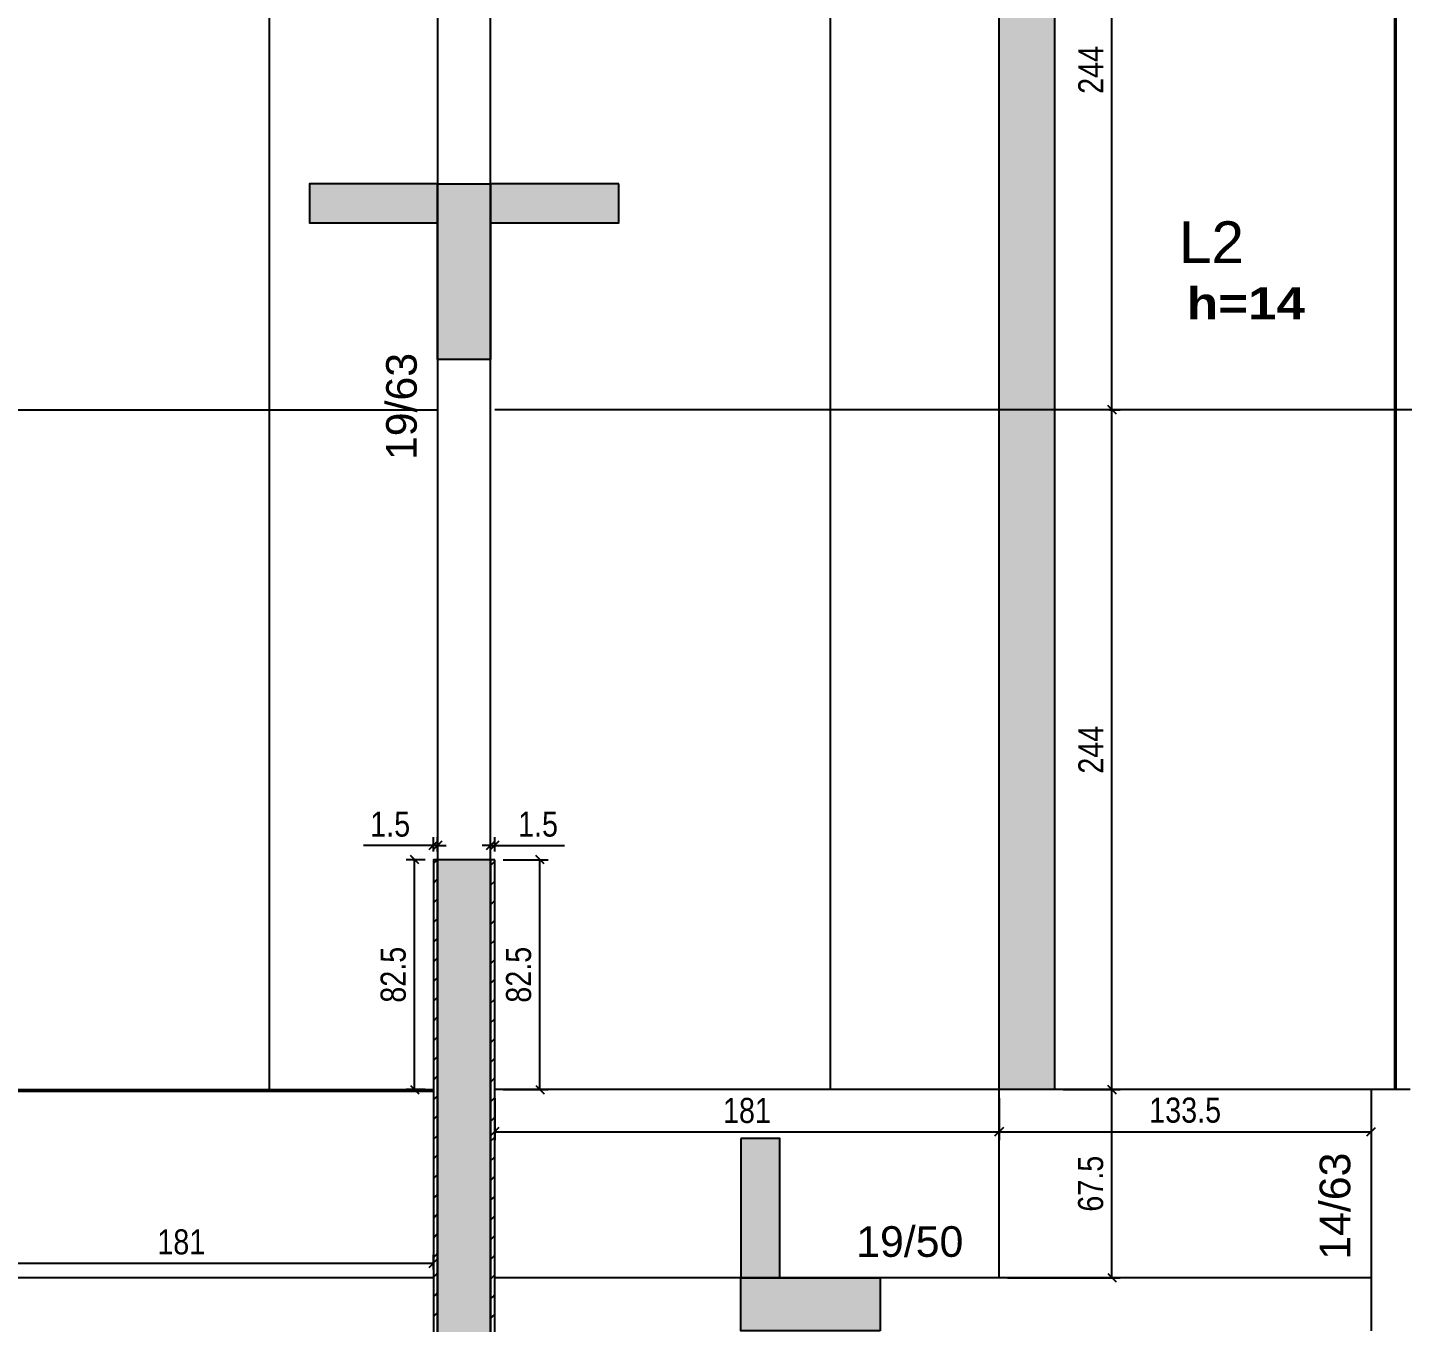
# Model space of a CAD drawing. Extents: x 3022 to 8661, y -614 to 3008.
# Drawn here: x 3818.4 to 4311.8, y 1267.2 to 1732 of the extents above; entities that cross this region are included whole.
import ezdxf

# ---------------------------------------------------------------- set-up
doc = ezdxf.new("R2010")
doc.units = 0
doc.header["$PDMODE"] = 34
for name, color, linetype in [('COTA', 241, 'Continuous'), ('MTH-DIM-VIGA', 3, 'Continuous'), ('MTH-FACE-VIGA', 7, 'Continuous'), ('MTH-LINHA-SEÇÃO', 16, 'Continuous'), ('MTH-PILAR-SEGUE', 5, 'Continuous'), ('MTH-SOMBRA21', 150, 'Continuous'), ('MTH-SOMBRA25', 253, 'Continuous'), ('MTH-TIT1-VIGA', 5, 'Continuous'), ('MTH-TXT-NEGRITO', 5, 'Continuous'), ('Painéis', 200, 'Continuous')]:
    doc.layers.add(name, color=color, linetype=linetype)
doc.layers.add('Hachura', color=251, linetype='Continuous', lineweight=9)
doc.styles.add('COTA TECNICA-50', font='techl___.ttf', dxfattribs={"height": 9})
doc.styles.add('TQS_ARIAL', font='arial.ttf')
doc.styles.add('TQS_ARIAL_BLACK', font='ariblk.ttf')
doc.dimstyles.new('COTA PAINEL-50', dxfattribs={"dimtxt": 9, "dimasz": 3, "dimexe": 3, "dimexo": 3, "dimgap": 3, "dimtad": 1, "dimdec": 1, "dimzin": 12, "dimdsep": 46, "dimtxsty": 'COTA TECNICA-50', "dimblk1": 'OBLIQUE', "dimblk2": 'OBLIQUE', "dimsah": 1, "dimcen": 0.9, "dimclrd": 4, "dimclre": 4, "dimclrt": 240, "dimadec": 1, "dimazin": 3, "dimtfac": 1, "dimtdec": 1, "dimtmove": 0, "dimatfit": 3, "dimfxl": 1, "dimtolj": 1, "dimtzin": 12, "dimarcsym": 0})

# ---------------------------------------------------------------- blocks, each defined once
blk = doc.blocks.new('_Oblique')
at = {"color": 0, "linetype": 'ByBlock', "lineweight": -2}
blk.add_line((-0.5, -0.5), (0.5, 0.5), dxfattribs=at)
blk = doc.blocks.new('*D44')
at = {"layer": 'COTA', "color": 4, "lineweight": -2, "transparency": 16777216}
for p, q in [((3783.08, 1286.25), (3783.08, 1291.48)), ((3783.08, 1288.48), (3964.08, 1288.48)), ((3964.08, 1286.25), (3964.08, 1291.48))]:
    blk.add_line(p, q, dxfattribs=at)
at = {"layer": 'Defpoints', "color": 0, "transparency": 16777216}
for p in [(3964.08, 1288.48), (3783.08, 1283.25), (3964.08, 1283.25)]:
    blk.add_point(p, dxfattribs=at)
at = {"layer": 'COTA', "color": 4, "lineweight": -2, "transparency": 16777216, "xscale": 3, "yscale": 3, "zscale": 3, "rotation": 180}
blk.add_blockref('_Oblique', (3783.08, 1288.48), dxfattribs=at)
at = {"layer": 'COTA', "color": 4, "lineweight": -2, "transparency": 16777216, "xscale": 3, "yscale": 3, "zscale": 3}
blk.add_blockref('_Oblique', (3964.08, 1288.48), dxfattribs=at)
at = {"layer": 'COTA', "color": 240, "transparency": 16777216, "insert": (3873.58, 1296.06), "char_height": 9, "attachment_point": 5, "style": 'COTA TECNICA-50'}
blk.add_mtext('\\A1;181', dxfattribs=at)
blk = doc.blocks.new('*D49')
at = {"layer": 'COTA', "color": 4, "lineweight": -2, "transparency": 16777216}
for p, q in [((3961.08, 1433.25), (3954.29, 1433.25)), ((3957.29, 1350.75), (3957.29, 1433.25)), ((3961.08, 1350.75), (3954.29, 1350.75))]:
    blk.add_line(p, q, dxfattribs=at)
at = {"layer": 'Defpoints', "color": 0, "transparency": 16777216}
for p in [(3957.29, 1433.25), (3964.08, 1433.25), (3964.08, 1350.75)]:
    blk.add_point(p, dxfattribs=at)
at = {"layer": 'COTA', "color": 4, "lineweight": -2, "transparency": 16777216, "xscale": 3, "yscale": 3, "zscale": 3}
for p, rotation in [((3957.29, 1433.25), 90), ((3957.29, 1350.75), 270)]:
    blk.add_blockref('_Oblique', p, dxfattribs=dict(at, rotation=rotation))
at = {"layer": 'COTA', "color": 240, "transparency": 16777216, "insert": (3949.67, 1392), "char_height": 9, "attachment_point": 5, "rotation": 90, "style": 'COTA TECNICA-50'}
blk.add_mtext('\\A1;82.5', dxfattribs=at)
blk = doc.blocks.new('*D50')
at = {"layer": 'COTA', "color": 4, "lineweight": -2, "transparency": 16777216}
for p, q in [((3964.08, 1436.25), (3964.08, 1441.42)), ((3965.58, 1436.25), (3965.58, 1441.42)), ((3964.08, 1438.42), (3939.02, 1438.42)), ((3965.58, 1438.42), (3964.08, 1438.42)), ((3965.58, 1438.42), (3968.58, 1438.42))]:
    blk.add_line(p, q, dxfattribs=at)
at = {"layer": 'Defpoints', "color": 0, "transparency": 16777216}
for p in [(3964.08, 1438.42), (3964.08, 1433.25), (3965.58, 1433.25)]:
    blk.add_point(p, dxfattribs=at)
at = {"layer": 'COTA', "color": 4, "lineweight": -2, "transparency": 16777216, "xscale": 3, "yscale": 3, "zscale": 3}
blk.add_blockref('_Oblique', (3964.08, 1438.42), dxfattribs=at)
at = {"layer": 'COTA', "color": 4, "lineweight": -2, "transparency": 16777216, "xscale": 3, "yscale": 3, "zscale": 3, "rotation": 180}
blk.add_blockref('_Oblique', (3965.58, 1438.42), dxfattribs=at)
at = {"layer": 'COTA', "color": 240, "transparency": 16777216, "insert": (3948.55, 1446.01), "char_height": 9, "attachment_point": 5, "style": 'COTA TECNICA-50'}
blk.add_mtext('\\A1;1.5', dxfattribs=at)
blk = doc.blocks.new('*D89')
at = {"layer": 'COTA', "color": 4, "lineweight": -2, "transparency": 16777216}
for p, q in [((4190.08, 1350.75), (4210.56, 1350.75)), ((4207.56, 1283.25), (4207.56, 1350.75)), ((4170.08, 1283.25), (4210.56, 1283.25))]:
    blk.add_line(p, q, dxfattribs=at)
at = {"layer": 'Defpoints', "color": 0, "transparency": 16777216}
for p in [(4187.08, 1350.75), (4207.56, 1350.75), (4167.08, 1283.25)]:
    blk.add_point(p, dxfattribs=at)
at = {"layer": 'COTA', "color": 4, "lineweight": -2, "transparency": 16777216, "xscale": 3, "yscale": 3, "zscale": 3}
for p, rotation in [((4207.56, 1350.75), 90), ((4207.56, 1283.25), 270)]:
    blk.add_blockref('_Oblique', p, dxfattribs=dict(at, rotation=rotation))
at = {"layer": 'COTA', "color": 240, "transparency": 16777216, "insert": (4199.96, 1317), "char_height": 9, "attachment_point": 5, "rotation": 90, "style": 'COTA TECNICA-50'}
blk.add_mtext('\\A1;67.5', dxfattribs=at)
blk = doc.blocks.new('*D90')
at = {"layer": 'COTA', "color": 4, "lineweight": -2, "transparency": 16777216}
for p, q in [((4206.64, 1594.75), (4210.56, 1594.75)), ((4207.56, 1350.75), (4207.56, 1594.75)), ((4190.08, 1350.75), (4210.56, 1350.75))]:
    blk.add_line(p, q, dxfattribs=at)
at = {"layer": 'Defpoints', "color": 0, "transparency": 16777216}
for p in [(4203.64, 1594.75), (4207.56, 1594.75), (4187.08, 1350.75)]:
    blk.add_point(p, dxfattribs=at)
at = {"layer": 'COTA', "color": 4, "lineweight": -2, "transparency": 16777216, "xscale": 3, "yscale": 3, "zscale": 3}
for p, rotation in [((4207.56, 1594.75), 90), ((4207.56, 1350.75), 270)]:
    blk.add_blockref('_Oblique', p, dxfattribs=dict(at, rotation=rotation))
at = {"layer": 'COTA', "color": 240, "transparency": 16777216, "insert": (4199.99, 1472.75), "char_height": 9, "attachment_point": 5, "rotation": 90, "style": 'COTA TECNICA-50'}
blk.add_mtext('\\A1;244', dxfattribs=at)
blk = doc.blocks.new('*D91')
at = {"layer": 'COTA', "color": 4, "lineweight": -2, "transparency": 16777216}
for p, q in [((4190.08, 1838.75), (4210.56, 1838.75)), ((4207.56, 1594.75), (4207.56, 1838.75)), ((4206.64, 1594.75), (4210.56, 1594.75))]:
    blk.add_line(p, q, dxfattribs=at)
at = {"layer": 'Defpoints', "color": 0, "transparency": 16777216}
for p in [(4187.08, 1838.75), (4207.56, 1838.75), (4203.64, 1594.75)]:
    blk.add_point(p, dxfattribs=at)
at = {"layer": 'COTA', "color": 4, "lineweight": -2, "transparency": 16777216, "xscale": 3, "yscale": 3, "zscale": 3}
for p, rotation in [((4207.56, 1838.75), 90), ((4207.56, 1594.75), 270)]:
    blk.add_blockref('_Oblique', p, dxfattribs=dict(at, rotation=rotation))
at = {"layer": 'COTA', "color": 240, "transparency": 16777216, "insert": (4199.99, 1716.75), "char_height": 9, "attachment_point": 5, "rotation": 90, "style": 'COTA TECNICA-50'}
blk.add_mtext('\\A1;244', dxfattribs=at)
blk = doc.blocks.new('*D94')
at = {"layer": 'COTA', "color": 4, "lineweight": -2, "transparency": 16777216}
for p, q in [((3986.08, 1347.75), (3986.08, 1332.65)), ((4167.08, 1347.75), (4167.08, 1332.65)), ((3986.08, 1335.65), (4167.08, 1335.65))]:
    blk.add_line(p, q, dxfattribs=at)
at = {"layer": 'Defpoints', "color": 0, "transparency": 16777216}
for p in [(3986.08, 1350.75), (4167.08, 1350.75), (4167.08, 1335.65)]:
    blk.add_point(p, dxfattribs=at)
at = {"layer": 'COTA', "color": 4, "lineweight": -2, "transparency": 16777216, "xscale": 3, "yscale": 3, "zscale": 3, "rotation": 180}
blk.add_blockref('_Oblique', (3986.08, 1335.65), dxfattribs=at)
at = {"layer": 'COTA', "color": 4, "lineweight": -2, "transparency": 16777216, "xscale": 3, "yscale": 3, "zscale": 3}
blk.add_blockref('_Oblique', (4167.08, 1335.65), dxfattribs=at)
at = {"layer": 'COTA', "color": 240, "transparency": 16777216, "insert": (4076.58, 1343.24), "char_height": 9, "attachment_point": 5, "style": 'COTA TECNICA-50'}
blk.add_mtext('\\A1;181', dxfattribs=at)
blk = doc.blocks.new('*D95')
at = {"layer": 'COTA', "color": 4, "lineweight": -2, "transparency": 16777216}
for p, q in [((4167.08, 1347.75), (4167.08, 1332.65)), ((4300.58, 1347.75), (4300.58, 1332.65)), ((4167.08, 1335.65), (4300.58, 1335.65))]:
    blk.add_line(p, q, dxfattribs=at)
at = {"layer": 'Defpoints', "color": 0, "transparency": 16777216}
for p in [(4167.08, 1350.75), (4300.58, 1350.75), (4300.58, 1335.65)]:
    blk.add_point(p, dxfattribs=at)
at = {"layer": 'COTA', "color": 4, "lineweight": -2, "transparency": 16777216, "xscale": 3, "yscale": 3, "zscale": 3, "rotation": 180}
blk.add_blockref('_Oblique', (4167.08, 1335.65), dxfattribs=at)
at = {"layer": 'COTA', "color": 4, "lineweight": -2, "transparency": 16777216, "xscale": 3, "yscale": 3, "zscale": 3}
blk.add_blockref('_Oblique', (4300.58, 1335.65), dxfattribs=at)
at = {"layer": 'COTA', "color": 240, "transparency": 16777216, "insert": (4233.83, 1343.35), "char_height": 9, "attachment_point": 5, "style": 'COTA TECNICA-50'}
blk.add_mtext('\\A1;133.5', dxfattribs=at)
blk = doc.blocks.new('*D96')
at = {"layer": 'COTA', "color": 4, "lineweight": -2, "transparency": 16777216}
for p, q in [((3989.08, 1433.25), (4005.29, 1433.25)), ((4002.29, 1350.75), (4002.29, 1433.25)), ((3989.08, 1350.75), (4005.29, 1350.75))]:
    blk.add_line(p, q, dxfattribs=at)
at = {"layer": 'Defpoints', "color": 0, "transparency": 16777216}
for p in [(3986.08, 1433.25), (4002.29, 1433.25), (3986.08, 1350.75)]:
    blk.add_point(p, dxfattribs=at)
at = {"layer": 'COTA', "color": 4, "lineweight": -2, "transparency": 16777216, "xscale": 3, "yscale": 3, "zscale": 3}
for p, rotation in [((4002.29, 1433.25), 90), ((4002.29, 1350.75), 270)]:
    blk.add_blockref('_Oblique', p, dxfattribs=dict(at, rotation=rotation))
at = {"layer": 'COTA', "color": 240, "transparency": 16777216, "insert": (3994.67, 1392), "char_height": 9, "attachment_point": 5, "rotation": 90, "style": 'COTA TECNICA-50'}
blk.add_mtext('\\A1;82.5', dxfattribs=at)
blk = doc.blocks.new('*D97')
at = {"layer": 'COTA', "color": 4, "lineweight": -2, "transparency": 16777216}
for p, q in [((3984.58, 1436.25), (3984.58, 1441.42)), ((3986.08, 1436.25), (3986.08, 1441.42)), ((3984.58, 1438.42), (3981.58, 1438.42)), ((3984.58, 1438.42), (3986.08, 1438.42)), ((3986.08, 1438.42), (4011.13, 1438.42))]:
    blk.add_line(p, q, dxfattribs=at)
at = {"layer": 'Defpoints', "color": 0, "transparency": 16777216}
for p in [(3986.08, 1438.42), (3984.58, 1433.25), (3986.08, 1433.25)]:
    blk.add_point(p, dxfattribs=at)
at = {"layer": 'COTA', "color": 4, "lineweight": -2, "transparency": 16777216, "xscale": 3, "yscale": 3, "zscale": 3}
blk.add_blockref('_Oblique', (3984.58, 1438.42), dxfattribs=at)
at = {"layer": 'COTA', "color": 4, "lineweight": -2, "transparency": 16777216, "xscale": 3, "yscale": 3, "zscale": 3, "rotation": 180}
blk.add_blockref('_Oblique', (3986.08, 1438.42), dxfattribs=at)
at = {"layer": 'COTA', "color": 240, "transparency": 16777216, "insert": (4001.6, 1446.01), "char_height": 9, "attachment_point": 5, "style": 'COTA TECNICA-50'}
blk.add_mtext('\\A1;1.5', dxfattribs=at)

msp = doc.modelspace()

# ---------------------------------------------------------------- hatches: boundary and pattern name
at = {"layer": 'Hachura'}
h = msp.add_hatch(color=256, dxfattribs=at)
h.dxf.hatch_style = 1
h.paths.add_polyline_path([(4187.08, 1594.75), (4167.08, 1594.75), (4167.08, 1350.75), (4187.08, 1350.75)])
h.paths.add_polyline_path([(4187.08, 1838.75), (4167.08, 1838.75), (4167.08, 1594.75), (4187.08, 1594.75)])
h.paths.add_polyline_path([(4187.08, 2082.75), (4167.08, 2082.75), (4167.08, 1838.75), (4187.08, 1838.75)])
h.paths.add_polyline_path([(4390.08, 2082.75), (4370.08, 2082.75), (4370.08, 1838.75), (4390.08, 1838.75)])
h.paths.add_polyline_path([(4390.08, 1838.75), (4370.08, 1838.75), (4370.08, 1594.75), (4390.08, 1594.75)])
h.paths.add_polyline_path([(4390.08, 1594.75), (4370.08, 1594.75), (4370.08, 1350.75), (4390.08, 1350.75)])

# ---------------------------------------------------------------- linework, layer by layer
at = {"layer": 'MTH-FACE-VIGA', "linetype": 'Continuous'}
for p, q in [((3965.58, 1939.75), (3965.58, 1433.25)), ((3984.58, 1433.25), (3984.58, 1856.75)), ((3964.08, 1431.96), (3965.37, 1433.25)), ((3984.58, 1431.25), (3986.07, 1432.75)), ((3964.08, 1424.89), (3965.54, 1426.36)), ((3965.54, 1426.36), (3965.58, 1426.39)), ((3984.58, 1424.18), (3986.04, 1425.64)), ((3986.04, 1425.64), (3986.08, 1425.68)), ((3964.08, 1417.82), (3965.51, 1419.25)), ((3965.51, 1419.25), (3965.58, 1419.32)), ((3984.58, 1417.11), (3986.01, 1418.54)), ((3986.01, 1418.54), (3986.08, 1418.61)), ((3964.08, 1410.75), (3965.48, 1412.15)), ((3965.48, 1412.15), (3965.58, 1412.25)), ((3984.58, 1410.04), (3985.97, 1411.43)), ((3985.97, 1411.43), (3986.08, 1411.54)), ((3964.08, 1403.68), (3965.44, 1405.05)), ((3965.44, 1405.05), (3965.58, 1405.18)), ((3984.58, 1402.96), (3985.94, 1404.33)), ((3985.94, 1404.33), (3986.08, 1404.46)), ((3964.08, 1396.61), (3965.41, 1397.94)), ((3965.41, 1397.94), (3965.58, 1398.11)), ((3984.58, 1395.89), (3985.91, 1397.22)), ((3985.91, 1397.22), (3986.08, 1397.39)), ((3964.08, 1389.54), (3965.38, 1390.84)), ((3965.38, 1390.84), (3965.58, 1391.04)), ((3984.58, 1388.82), (3985.87, 1390.12)), ((3985.87, 1390.12), (3986.08, 1390.32)), ((3964.08, 1382.46), (3965.34, 1383.73)), ((3965.34, 1383.73), (3965.58, 1383.96)), ((3984.58, 1381.75), (3985.84, 1383.02)), ((3985.84, 1383.02), (3986.08, 1383.25)), ((3965.31, 1376.63), (3965.58, 1376.89)), ((3964.08, 1375.39), (3965.31, 1376.63)), ((3984.58, 1374.68), (3985.81, 1375.91)), ((3985.81, 1375.91), (3986.08, 1376.18)), ((3964.08, 1368.32), (3965.28, 1369.52)), ((3965.28, 1369.52), (3965.58, 1369.82)), ((3984.58, 1367.61), (3985.77, 1368.81)), ((3985.77, 1368.81), (3986.08, 1369.11)), ((3964.08, 1361.25), (3965.24, 1362.42)), ((3965.24, 1362.42), (3965.58, 1362.75)), ((3985.74, 1361.7), (3986.08, 1362.04)), ((3984.58, 1360.54), (3985.74, 1361.7)), ((3964.08, 1354.18), (3965.21, 1355.31)), ((3965.21, 1355.31), (3965.58, 1355.68)), ((3984.58, 1353.47), (3985.71, 1354.6)), ((3985.71, 1354.6), (3986.08, 1354.97)), ((3964.08, 1347.11), (3965.18, 1348.21)), ((3965.18, 1348.21), (3965.58, 1348.61)), ((3984.58, 1346.4), (3985.67, 1347.49)), ((3985.67, 1347.49), (3986.08, 1347.9)), ((4314.58, 1350.75), (4300.58, 1350.75)), ((4300.58, 1350.75), (4300.58, 1336.75)), ((3964.08, 1340.04), (3965.14, 1341.11)), ((3965.14, 1341.11), (3965.58, 1341.54)), ((3984.58, 1339.33), (3985.64, 1340.39)), ((3985.64, 1340.39), (3986.08, 1340.83)), ((3964.08, 1332.97), (3965.11, 1334)), ((3965.11, 1334), (3965.58, 1334.47)), ((3984.58, 1332.25), (3985.61, 1333.28)), ((3985.61, 1333.28), (3986.08, 1333.75)), ((4300.58, 1336.75), (4300.58, 1264.25)), ((3965.08, 1326.9), (3965.58, 1327.4)), ((3964.08, 1325.9), (3965.08, 1326.9)), ((3984.58, 1325.18), (3985.57, 1326.18)), ((3985.57, 1326.18), (3986.08, 1326.68)), ((3964.08, 1318.83), (3965.04, 1319.79)), ((3965.04, 1319.79), (3965.58, 1320.33)), ((3984.58, 1318.11), (3985.54, 1319.08)), ((3985.54, 1319.08), (3986.08, 1319.61)), ((3964.08, 1311.75), (3965.01, 1312.69)), ((3965.01, 1312.69), (3965.58, 1313.25)), ((3984.58, 1311.04), (3985.51, 1311.97)), ((3985.51, 1311.97), (3986.08, 1312.54)), ((3964.08, 1304.68), (3964.98, 1305.58)), ((3964.98, 1305.58), (3965.58, 1306.18)), ((3984.58, 1303.97), (3985.47, 1304.87)), ((3985.47, 1304.87), (3986.08, 1305.47)), ((3964.08, 1297.61), (3964.94, 1298.48)), ((3964.94, 1298.48), (3965.58, 1299.11)), ((3984.58, 1296.9), (3985.44, 1297.76)), ((3985.44, 1297.76), (3986.08, 1298.4)), ((3964.08, 1290.54), (3964.91, 1291.37)), ((3964.91, 1291.37), (3965.58, 1292.04)), ((3984.58, 1289.83), (3985.41, 1290.66)), ((3985.41, 1290.66), (3986.08, 1291.33)), ((3964.08, 1283.25), (3425.58, 1283.25)), ((3964.08, 1283.47), (3964.88, 1284.27)), ((3964.88, 1284.27), (3965.58, 1284.97)), ((3984.58, 1282.76), (3985.37, 1283.55)), ((3985.37, 1283.55), (3986.08, 1284.26)), ((4300.58, 1283.25), (3986.08, 1283.25)), ((3964.08, 1276.4), (3964.84, 1277.16)), ((3964.84, 1277.16), (3965.58, 1277.9)), ((3984.58, 1275.69), (3985.34, 1276.45)), ((3985.34, 1276.45), (3986.08, 1277.19)), ((3964.08, 1269.33), (3964.81, 1270.06)), ((3964.81, 1270.06), (3965.58, 1270.83)), ((3984.58, 1268.61), (3985.31, 1269.34)), ((3985.31, 1269.34), (3986.08, 1270.11))]:
    msp.add_line(p, q, dxfattribs=at)
for points in [[(3965.58, 1433.25), (3964.08, 1433.25), (3964.08, 1114.25), (3965.58, 1114.25), (3965.58, 1433.25)], [(3986.08, 1433.25), (3984.58, 1433.25), (3984.58, 1114.25), (3986.08, 1114.25), (3986.08, 1433.25)]]:
    msp.add_lwpolyline(points, dxfattribs=at)
at = {"layer": 'MTH-LINHA-SEÇÃO', "linetype": 'Continuous'}
for points in [[(3965.58, 1675.82), (3919.58, 1675.82), (3919.58, 1661.82), (3965.58, 1661.82), (3965.58, 1675.82)], [(3965.58, 1612.82), (3965.58, 1675.82), (3984.58, 1675.82), (3984.58, 1612.82), (3965.58, 1612.82)], [(4030.58, 1675.82), (3984.58, 1675.82), (3984.58, 1661.82), (4030.58, 1661.82), (4030.58, 1675.82)], [(4074.32, 1333.25), (4074.32, 1283.25), (4088.32, 1283.25), (4088.32, 1333.25), (4074.32, 1333.25)], [(4124.32, 1264.25), (4074.32, 1264.25), (4074.32, 1283.25), (4124.32, 1283.25), (4124.32, 1264.25)]]:
    msp.add_lwpolyline(points, dxfattribs=at)
at = {"layer": 'MTH-PILAR-SEGUE', "linetype": 'Continuous'}
msp.add_lwpolyline([(3965.58, 1114.25), (3984.58, 1114.25), (3984.58, 1433.25), (3965.58, 1433.25), (3965.58, 1114.25)], dxfattribs=at)
at = {"layer": 'MTH-SOMBRA21', "linetype": 'Continuous'}
for points in [[(3965.58, 1675.82), (3919.58, 1675.82), (3919.58, 1661.82)], [(3965.58, 1675.82), (3919.58, 1661.82), (3965.58, 1661.82)], [(3965.58, 1675.82), (3965.58, 1661.82), (3965.58, 1675.82)], [(3965.58, 1612.82), (3965.58, 1675.82), (3984.58, 1675.82)], [(3965.58, 1612.82), (3984.58, 1675.82), (3984.58, 1612.82)], [(4030.58, 1675.82), (3984.58, 1675.82), (3984.58, 1661.82)], [(4030.58, 1675.82), (3984.58, 1661.82), (4030.58, 1661.82)], [(4030.58, 1675.82), (4030.58, 1661.82), (4030.58, 1675.82)], [(3965.58, 1612.82), (3984.58, 1612.82), (3965.58, 1612.82)], [(4074.32, 1333.25), (4074.32, 1283.25), (4088.32, 1283.25)], [(4074.32, 1333.25), (4088.32, 1283.25), (4088.32, 1333.25)], [(4074.32, 1333.25), (4088.32, 1333.25), (4074.32, 1333.25)], [(4124.32, 1264.25), (4074.32, 1264.25), (4074.32, 1283.25)], [(4124.32, 1264.25), (4074.32, 1283.25), (4124.32, 1283.25)], [(4124.32, 1264.25), (4124.32, 1283.25), (4124.32, 1264.25)]]:
    msp.add_solid(points, dxfattribs=at)
at = {"layer": 'MTH-SOMBRA25', "linetype": 'Continuous'}
for points in [[(3965.58, 1114.25), (3984.58, 1114.25), (3984.58, 1433.25)], [(3965.58, 1114.25), (3984.58, 1433.25), (3965.58, 1433.25)], [(3965.58, 1114.25), (3965.58, 1433.25), (3965.58, 1114.25)]]:
    msp.add_solid(points, dxfattribs=at)
at = {"layer": 'Painéis'}
for p, q in [((4187.08, 1350.75), (4187.08, 2139.75)), ((3905.08, 2082.75), (3905.08, 1350.75)), ((4106.58, 1350.75), (4106.58, 2082.75)), ((4167.08, 1283.25), (4167.08, 2082.75)), ((4309.08, 1350.75), (4309.08, 2082.75)), ((4309.58, 1350.75), (4309.58, 2082.75)), ((3474.08, 1594.75), (3965.58, 1594.75)), ((4474.08, 1594.75), (3986.08, 1594.75)), ((3425.58, 1350.75), (3964.08, 1350.75)), ((3425.58, 1350.25), (3964.08, 1350.25)), ((4300.58, 1350.75), (3986.08, 1350.75))]:
    msp.add_line(p, q, dxfattribs=at)

# ---------------------------------------------------------------- texts
at = {"layer": 'MTH-DIM-VIGA', "linetype": 'Continuous', "style": 'TQS_ARIAL'}
for s, p in [('19/63', (3958.08, 1576.72)), ('14/63', (4293.08, 1289.71))]:
    msp.add_text(s, height=11, rotation=90, dxfattribs=at).set_placement(p)
msp.add_text('19/50', height=11, dxfattribs=at).set_placement((4115.78, 1290.75))
at = {"layer": 'MTH-TIT1-VIGA', "linetype": 'Continuous', "style": 'TQS_ARIAL'}
msp.add_text('L2', height=15, dxfattribs=at).set_placement((4231.63, 1647.4))
at = {"layer": 'MTH-TXT-NEGRITO', "color": 3, "linetype": 'Continuous', "style": 'TQS_ARIAL_BLACK'}
msp.add_text('h=14', height=11.5, dxfattribs=at).set_placement((4234.44, 1627.24))

# ---------------------------------------------------------------- dimensions: what is measured, and where the dimension line sits
at = {"layer": 'COTA'}
for base, p1, p2, picture, middle in [((4207.56, 1838.75), (4203.64, 1594.75), (4187.08, 1838.75), '*D91', (4199.99, 1716.75)), ((4207.56, 1594.75), (4187.08, 1350.75), (4203.64, 1594.75), '*D90', (4199.99, 1472.75))]:
    dim = msp.add_linear_dim(base=base, p1=p1, p2=p2, angle=90, dimstyle='COTA PAINEL-50', override={"dimtmove": 1}, dxfattribs=at)
    dim.commit()
    dim.dimension.update_dxf_attribs({"geometry": picture, "text_midpoint": middle})
for base, p1, p2, picture, middle in [((3964.08, 1438.42), (3965.58, 1433.25), (3964.08, 1433.25), '*D50', (3948.55, 1446.01)), ((3986.08, 1438.42), (3984.58, 1433.25), (3986.08, 1433.25), '*D97', (4001.6, 1446.01)), ((4167.08, 1335.65), (3986.08, 1350.75), (4167.08, 1350.75), '*D94', (4076.58, 1343.24))]:
    dim = msp.add_linear_dim(base=base, p1=p1, p2=p2, dimstyle='COTA PAINEL-50', dxfattribs=at)
    dim.commit()
    dim.dimension.update_dxf_attribs({"geometry": picture, "text_midpoint": middle})
for base, p1, p2, picture, middle in [((3957.29, 1433.25), (3964.08, 1350.75), (3964.08, 1433.25), '*D49', (3949.67, 1392)), ((4002.29, 1433.25), (3986.08, 1350.75), (3986.08, 1433.25), '*D96', (3994.67, 1392)), ((4207.56, 1350.75), (4167.08, 1283.25), (4187.08, 1350.75), '*D89', (4199.96, 1317))]:
    dim = msp.add_linear_dim(base=base, p1=p1, p2=p2, angle=90, dimstyle='COTA PAINEL-50', dxfattribs=at)
    dim.commit()
    dim.dimension.update_dxf_attribs({"geometry": picture, "text_midpoint": middle})
for base, p1, p2, picture, middle in [((4300.58, 1335.65), (4167.08, 1350.75), (4300.58, 1350.75), '*D95', (4233.83, 1343.35)), ((3964.08, 1288.48), (3783.08, 1283.25), (3964.08, 1283.25), '*D44', (3873.58, 1296.06))]:
    dim = msp.add_linear_dim(base=base, p1=p1, p2=p2, dimstyle='COTA PAINEL-50', override={"dimtmove": 1}, dxfattribs=at)
    dim.commit()
    dim.dimension.update_dxf_attribs({"geometry": picture, "text_midpoint": middle})

doc.saveas('drawing.dxf')
